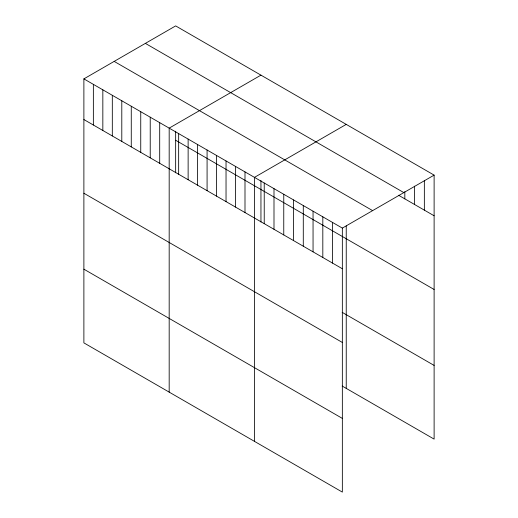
<?xml version="1.0" encoding="UTF-8"?>
<svg xmlns="http://www.w3.org/2000/svg" width="518" height="518" viewBox="0 0 518 518"><rect width="100%" height="100%" fill="white"/><g stroke="black" fill="none" stroke-linecap="round" stroke-linejoin="round"><path stroke-width="0.78" d="M83.884 78.885L342.346 228.101L342.346 492.1L83.884 342.877L83.884 78.885L175.654 25.9L434.116 175.123L434.116 439.115L342.178 386.04M260.949 75.142L169.179 128.127L169.179 392.12M346.238 124.385L254.467 177.37L254.467 441.362M342.346 228.101L434.116 175.123M145.37 43.383L403.833 192.605M398.549 195.241L434.116 215.779M114.167 61.396L372.63 210.619M175.654 140.261L434.116 289.478M83.884 119.541L342.346 268.758M342.178 312.335L434.116 365.417M83.884 193.24L342.346 342.463M83.884 269.179L342.346 418.395M424.352 180.646L424.352 210.14M414.588 186.169L414.588 204.506M404.823 191.692L404.823 198.867M346.238 225.958L346.238 388.383M332.582 222.468L332.582 263.125M322.818 216.828L322.818 257.485M313.053 211.195L313.053 251.852M303.289 205.555L303.289 246.212M293.525 199.916L293.525 240.572M283.76 194.282L283.76 234.939M273.996 188.643L273.996 229.299M264.232 183.003L264.232 223.666M260.949 180.478L260.949 222.047M244.995 171.898L244.995 212.555M235.515 166.427L235.515 207.083M226.036 160.956L226.036 201.612M216.563 155.484L216.563 196.141M207.083 150.013L207.083 190.669M197.611 144.541L197.611 185.198M188.131 139.07L188.131 179.727M178.652 133.599L178.652 174.255M175.654 131.235L175.654 172.805M159.699 122.656L159.699 163.312M150.226 117.185L150.226 157.841M140.747 111.713L140.747 152.37M131.268 106.242L131.268 146.898M121.795 100.77L121.795 141.427M112.315 95.299L112.315 135.956M102.836 89.828L102.836 130.484M93.363 84.356L93.363 125.013"/></g></svg>
